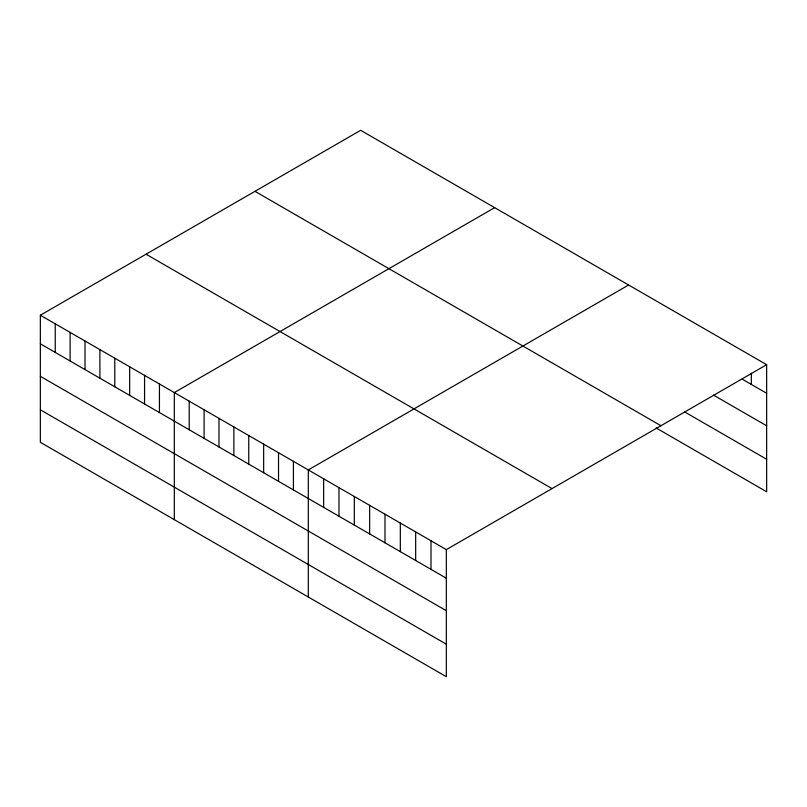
<?xml version="1.0" encoding="UTF-8"?>
<svg xmlns="http://www.w3.org/2000/svg" width="807" height="807" viewBox="0 0 807 807"><rect width="100%" height="100%" fill="white"/><g stroke="black" fill="none" stroke-linecap="round" stroke-linejoin="round"><path stroke-width="1.21" d="M40.35 315.224L446.332 549.628L446.332 676.7L40.35 442.307L40.35 315.224L360.668 130.3L766.65 364.693L766.65 491.776L656.222 428.013M494.641 207.651L174.322 392.575L174.322 519.658M628.613 285.002L308.304 469.926L308.304 597.009M446.332 549.628L766.65 364.693M742.107 379.108L766.65 393.271M713.479 395.087L766.65 425.783M684.85 412.044L766.65 459.264M254.962 191.33L660.943 425.723M146.057 254.205L552.038 488.598M40.35 343.812L446.332 578.205M40.35 376.314L446.332 610.707M40.35 409.805L446.332 644.198M751.317 373.238L751.317 384.425M430.999 540.771L430.999 569.349M415.666 531.914L415.666 560.502M400.322 523.057L400.322 551.645M384.989 514.2L384.989 542.788M369.646 505.353L369.646 533.931M354.313 496.497L354.313 525.075M338.98 487.64L338.98 516.228M323.637 478.783L323.637 507.371M293.415 461.332L293.415 489.92M278.526 452.737L278.526 481.325M263.647 444.143L263.647 472.731M248.758 435.548L248.758 464.136M233.869 426.953L233.869 455.541M218.979 418.359L218.979 446.947M204.1 409.764L204.1 438.352M189.211 401.17L189.211 429.758M159.443 383.981L159.443 412.569M144.554 375.386L144.554 403.974M129.665 366.792L129.665 395.38M114.786 358.197L114.786 386.785M99.897 349.602L99.897 378.19M85.007 341.008L85.007 369.596M70.118 332.413L70.118 361.001M55.239 323.819L55.239 352.407"/></g></svg>
